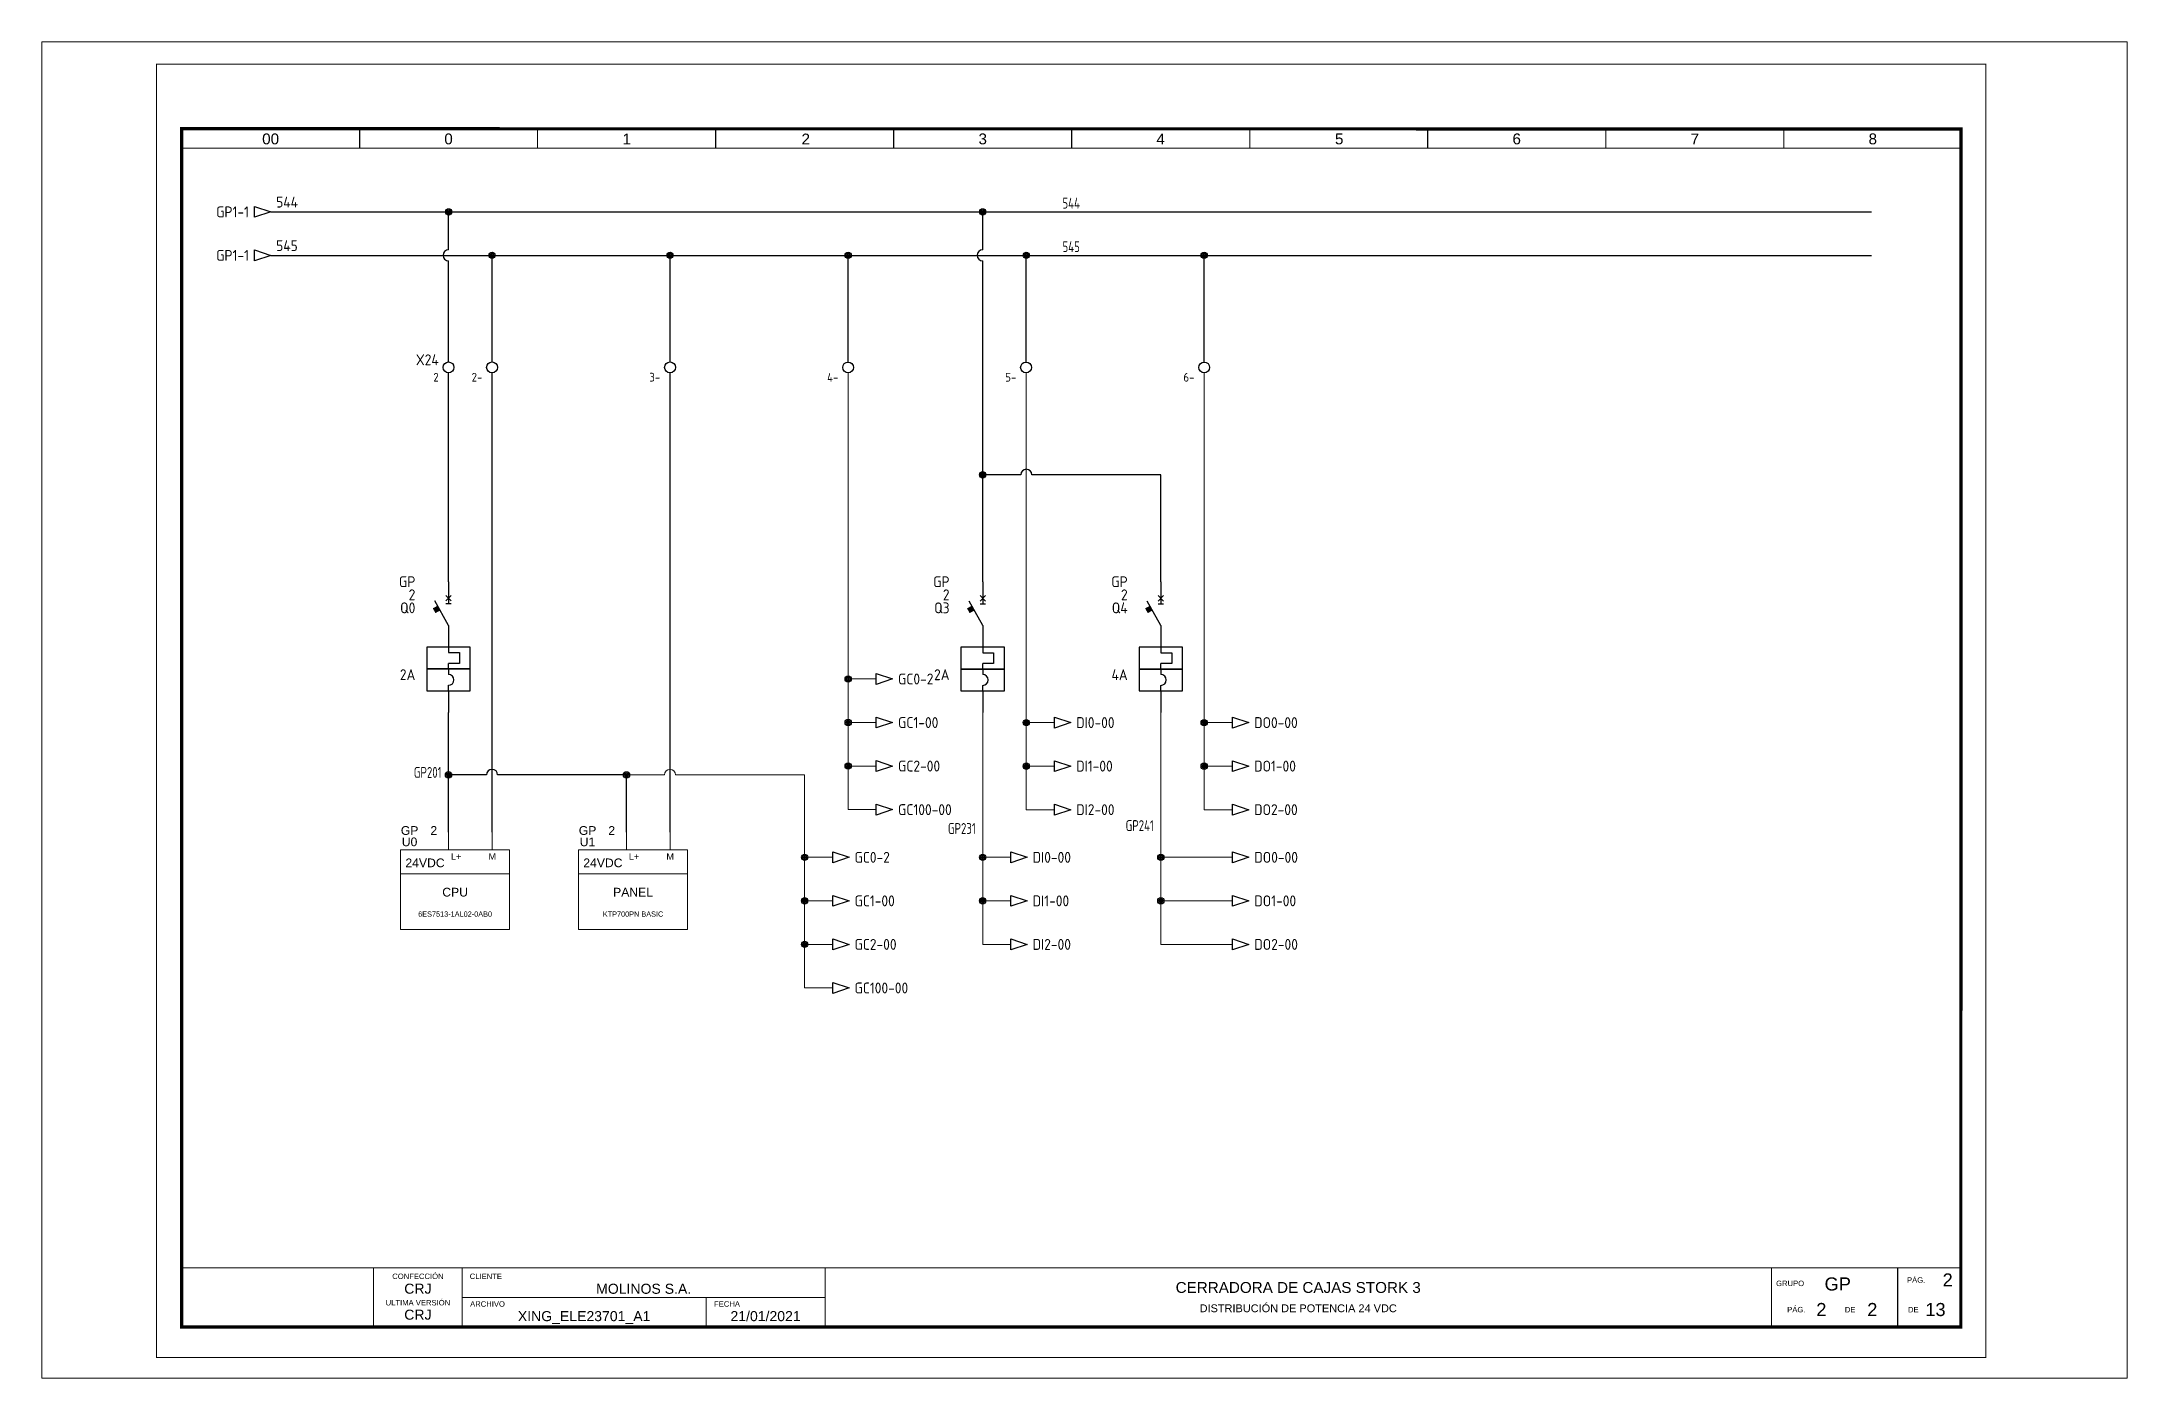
# Paper-space layout 'Layout1' of a CAD drawing. Header units: millimetres. Extents: x -26 to 453, y -5 to 302.
# The model-space entities are those that its viewports show. They can reach past a viewport. Long polylines and large blocks are cut down to what shows.
import ezdxf
from ezdxf.enums import TextEntityAlignment as Align

# ---------------------------------------------------------------- set-up
doc = ezdxf.new("R2010")
doc.units = ezdxf.units.MM
for name, color, linetype in [('DESC', 150, 'Continuous'), ('LOC', 8, 'Continuous'), ('MISC', 7, 'Continuous'), ('RED_14_THHN', 20, 'Continuous'), ('SYMS', 7, 'Continuous'), ('TAGS', 150, 'Continuous'), ('TERMS', 123, 'Continuous'), ('WHT_12_THHN', 7, 'Continuous'), ('WIRENO', 72, 'Continuous'), ('WIREREF_DEST', 52, 'Continuous'), ('XREF', 7, 'Continuous')]:
    doc.layers.add(name, color=color, linetype=linetype)
for name, color, linetype, lineweight in [('eProC - L2', 41, 'Continuous', 20), ('RED_15', 1, 'Continuous', 15), ('WHT_15', 7, 'Continuous', 15)]:
    doc.layers.add(name, color=color, linetype=linetype, lineweight=lineweight)
doc.styles.get("Standard").update_dxf_attribs({"font": 'arial.ttf'})
doc.styles.add('WD_IEC', font='ISOCP2.shx', dxfattribs={"width": 0.9, "height": 4})
picture_1 = doc.add_image_def('image1.jpg', size_in_pixel=(564, 174))

# ---------------------------------------------------------------- blocks, each defined once
blk = doc.blocks.new('eproc_rotulo_005')
at = {"layer": 'eProC - L2', "color": 0, "lineweight": 5, "const_width": 0.233}
for points in [[(0.12, 297.12), (420.12, 297.12), (420.12, 0.12), (0.12, 0.12), (0.12, 297.12)], [(5.9, 20.72), (414.37, 20.7)], [(49.98, 7.12), (49.98, 20.72)], [(70.35, 7.12), (70.35, 20.72)], [(153.64, 7.04), (153.64, 20.64)], [(70.35, 13.92), (153.64, 13.92)], [(126.3, 7.12), (126.3, 13.92)]]:
    blk.add_lwpolyline(points, dxfattribs=at)
at = {"layer": 'eProC - L2', "color": 0}
blk.add_lwpolyline([(420.12, 0.12), (420.12, 297.12), (0.12, 297.12), (0.12, 0.12), (420.12, 0.12)], dxfattribs=at)
at = {"layer": 'eProC - L2', "color": 0, "lineweight": 40, "const_width": 0.75}
blk.add_lwpolyline([(5.92, 7.13), (414.37, 7.11), (414.4, 282.24), (5.95, 282.27)], close=True, dxfattribs=at)
at = {"layer": 'eProC - L2', "color": 0, "lineweight": 5, "const_width": 0.233}
for points in [[(46.8, 277.83), (5.9, 277.83), (5.9, 282.27), (46.8, 282.27)], [(87.64, 277.83), (46.75, 277.83), (46.75, 282.27), (87.64, 282.27)], [(128.54, 277.83), (87.64, 277.83), (87.64, 282.26), (128.54, 282.26)], [(169.38, 277.83), (128.49, 277.83), (128.49, 282.26), (169.38, 282.26)], [(210.28, 277.82), (169.38, 277.82), (169.38, 282.26), (210.28, 282.26)], [(251.12, 277.82), (210.23, 277.82), (210.23, 282.26), (251.12, 282.26)], [(292.02, 277.82), (251.12, 277.82), (251.12, 282.25), (292.02, 282.25)], [(332.86, 277.82), (291.97, 277.82), (291.97, 282.25), (332.86, 282.25)], [(373.76, 277.83), (332.86, 277.83), (332.86, 282.27), (373.76, 282.27)], [(414.6, 277.83), (373.71, 277.83), (373.71, 282.27), (414.6, 282.27)]]:
    blk.add_lwpolyline(points, close=True, dxfattribs=at)
at = {"layer": 'eProC - L2', "color": 0, "lineweight": 0, "const_width": 0.233}
for points in [[(370.87, 7.1), (370.87, 20.7)], [(399.87, 7.1), (399.87, 20.7)]]:
    blk.add_lwpolyline(points, dxfattribs=at)
at = {"layer": 'eProC - L2', "color": 0, "lineweight": 20, "char_height": 2.5, "attachment_point": 8}
for s, insert in [('{\\fArial|b0|i0|c0|p18;00}', (26.35, 278.66)), ('{\\fArial|b0|i0|c0|p18;0}', (67.19, 278.66)), ('{\\fArial|b0|i0|c0|p18;1}', (108.09, 278.66)), ('{\\fArial|b0|i0|c0|p18;2}', (149.2, 278.66)), ('{\\fArial|b0|i0|c0|p18;3}', (189.83, 278.66)), ('{\\fArial|b0|i0|c0|p18;4}', (230.67, 278.66)), ('{\\fArial|b0|i0|c0|p18;5}', (271.66, 278.66)), ('{\\fArial|b0|i0|c0|p18;6}', (312.41, 278.66)), ('{\\fArial|b0|i0|c0|p18;7}', (353.31, 278.66)), ('{\\fArial|b0|i0|c0|p18;8}', (394.16, 278.66))]:
    blk.add_mtext(s, dxfattribs=dict(at, insert=insert))
at = {"layer": 'eProC - L2', "color": 0, "char_height": 1.2552}
for s, insert, attachment_point in [('{\\fArial|b0|i0|c0|p18;CONFECCIÓN }', (60.16, 18.11), 8), ('{\\fArial|b0|i0|c0|p18;CLIENTE}', (72.05, 18.11), 7), ('{\\fArial|b0|i0|c0|p18;GRUPO}', (371.96, 16.49), 7), ('{\\fArial|b0|i0|c0|p18;PÁG.}', (402.01, 17.26), 7), ('{\\fArial|b0|i0|c0|p18;ULTIMA VERSIÓN}', (60.16, 12.05), 8), ('{\\fArial|b0|i0|c0|p18;ARCHIVO}', (72.15, 11.76), 7), ('{\\fArial|b0|i0|c0|p18;FECHA}', (128.15, 11.76), 7), ('{\\fArial|b0|i0|c0|p18;PÁG.}', (374.51, 10.46), 7), ('{\\fArial|b0|i0|c0|p18;DE}', (387.74, 10.46), 7), ('{\\fArial|b0|i0|c0|p18;DE}', (402.24, 10.46), 7)]:
    blk.add_mtext(s, dxfattribs=dict(at, insert=insert, attachment_point=attachment_point))
at = {"layer": 'eProC - L2', "color": 0}
for tag, p in [('PGRAL', (411.35, 17.92)), ('GR_01', (386.11, 17)), ('PG_01', (382.35, 11.13)), ('PT', (394.05, 11.13)), ('PAGT', (408.55, 11.13))]:
    blk.add_attdef(tag, text='', height=3, dxfattribs=at).set_placement(p, align=Align.MIDDLE_CENTER)
for tag, height, p in [('CONF', 2.31, (60.16, 14.76)), ('CLIENTE', 2.31, (111.99, 14.74)), ('DESC', 2.5, (262.25, 14.94)), ('ULT', 2.31, (60.16, 8.79)), ('ARCH', 2.31, (98.32, 8.46)), ('FECHA', 2.31, (139.97, 8.46)), ('DESC_2', 1.8, (262.25, 10.51))]:
    blk.add_attdef(tag, text='', height=height, dxfattribs=at).set_placement(p, align=Align.CENTER)
at = {"layer": 'eProC - L2', "color": 0, "flags": 9}
blk.add_attdef('WD_TB', (0.12, 0.12), '', height=2.5, dxfattribs=at)
at = {"layer": 'eProC - L2', "color": 0}
image = blk.add_image(picture_1, insert=(5.9, 7.12), size_in_units=(44.08, 13.6), dxfattribs=at)
image.dxf.flags = 7
blk = doc.blocks.new('WD_WNH')
at = {"linetype": 'Continuous', "style": 'WD_IEC', "width": 0.8}
blk.add_attdef('WIRENO', text='', height=2.5, dxfattribs=at).set_placement((0, 0.75), align=Align.CENTER)
at = {"style": 'WD_IEC', "flags": 1}
for tag, p in [('W08USER', (0, 0.375)), ('W04USER', (0, 0.875)), ('W05USER', (0, 0.75)), ('W09USER', (0, 0.25)), ('W03USER', (0, 1)), ('W06USER', (0, 0.625)), ('W07USER', (0, 0.5)), ('W02USER', (0, 1.125)), ('W01USER', (0, 1.25)), ('W10USER', (0, 0.125))]:
    blk.add_attdef(tag, text='', height=0.08, dxfattribs=at).set_placement(p, align=Align.CENTER)
blk = doc.blocks.new('HA1D3')
blk.add_lwpolyline([(0, 0), (-3.75, -1.25), (-3.75, 1.25)], close=True)
at = {"style": 'WD_IEC'}
blk.add_attdef('XREF', text='', height=2.5, dxfattribs=at).set_placement((-5, 0), align=Align.MIDDLE_RIGHT)
at = {"style": 'WD_IEC', "flags": 1}
blk.add_attdef('SIGCODE', text='', height=1, dxfattribs=at).set_placement((-2.5, 1.8), align=Align.RIGHT)
at = {"style": 'WD_IEC'}
for tag, p, height, flags in [('X1TERM01', (0, 0), 0.32, 1), ('WIRENO', (1.25, 1), 2.5, 8)]:
    blk.add_attdef(tag, p, '', height=height, dxfattribs=dict(at, flags=flags))
blk.add_attdef('DESC1', text='', height=2.5, dxfattribs=at).set_placement((1.25, -1), align=Align.TOP_LEFT)
blk = doc.blocks.new('BLOQUE_INDEFINIDO')
at = {"layer": 'eProC - L2'}
for points in [[(0, -4.06), (0, 0)], [(10, -4.06), (10, 0)]]:
    blk.add_lwpolyline(points, dxfattribs=at)
for points in [[(-10.99, -4.06), (14.01, -4.06), (14.01, -22.33), (-10.99, -22.33)], [(-10.99, -4.06), (14.01, -4.06), (14.01, -9.52), (-10.99, -9.52)]]:
    blk.add_lwpolyline(points, close=True, dxfattribs=at)
at = {"style": 'WD_IEC', "flags": 1}
for tag, p in [('X2TERM01', (0, 0)), ('X2TERM02', (10, 0))]:
    blk.add_attdef(tag, p, '', height=0.08, dxfattribs=at)
at = {"layer": 'eProC - L2', "style": 'WD_IEC', "width": 0.8}
for tag, p in [('TERM01', (-0.15, 12.17)), ('TERM02', (9.85, 12.17))]:
    blk.add_attdef(tag, text='', height=4, rotation=90, dxfattribs=at).set_placement(p, align=Align.RIGHT)
at = {"layer": 'eProC - L2'}
for tag, p in [('INST', (-10.95, -0.59)), ('LOC', (-4.16, -0.59)), ('TAG1', (-10.73, -3.19))]:
    blk.add_attdef(tag, p, '', height=2, dxfattribs=at)
for tag, height, p in [('DESC3', 2, (-5.41, -8.01)), ('A', 1.5, (1.74, -6.3)), ('B', 1.5, (10.03, -6.3)), ('DESC1', 2, (1.51, -14.75)), ('DESC2', 1.2, (1.51, -19.38))]:
    blk.add_attdef(tag, text='', height=height, dxfattribs=at).set_placement(p, align=Align.CENTER)
blk = doc.blocks.new('WDDOT')
for radius in [0.72, 0.449, 0.223]:
    blk.add_circle((0, 0), radius)
blk = doc.blocks.new('VT0002')
blk.add_circle((0, 0), 1.25)
at = {"style": 'WD_IEC', "flags": 1}
for tag, p, height in [('ASSYCODE', (2.75, 10.75), 1), ('CATDESC', (2.75, 9.25), 1), ('MFG', (2.75, 7.25), 1.5), ('CAT', (2.75, 4.75), 1.5), ('X4PIN01', (-1.25, 1), 0.25), ('X4TERM01', (-1.25, 0), 0.25), ('X4TERMDESC01', (-1.25, 0.5), 0.4), ('STRIPSEQ', (0, 0), 0.025), ('X2PIN01', (0, 2.25), 0.25), ('X2TERM01', (0, 1.25), 0.25), ('X8PIN01', (0, -0.25), 0.25), ('X2TERMDESC01', (0, 1.75), 0.4), ('X1PIN01', (1.25, 1), 0.25), ('X1TERM01', (1.25, 0), 0.25), ('X1TERMDESC01', (1.25, 0.5), 0.4), ('LINKTERM', (0, -0.04), 0.025), ('X8TERM01', (0, -1.25), 0.25), ('X8TERMDESC01', (0, -0.75), 0.4)]:
    blk.add_attdef(tag, p, '', height=height, dxfattribs=at)
at = {"style": 'WD_IEC'}
for tag, p in [('INST', (-2.25, 6.5)), ('LOC', (-2.25, 3.5)), ('DESC1', (-2.25, -6.25)), ('DESC2', (-2.25, -9.25)), ('DESC3', (-2.25, -12.25))]:
    blk.add_attdef(tag, text='', height=2.5, dxfattribs=at).set_placement(p, align=Align.RIGHT)
at = {"style": 'WD_IEC', "flags": 8}
for tag, height, p in [('TAGSTRIP', 2.5, (-2.25, 0.5)), ('TERM01', 2, (-2.25, -3.25))]:
    blk.add_attdef(tag, text='', height=height, dxfattribs=at).set_placement(p, align=Align.RIGHT)
blk = doc.blocks.new('VCB11Q134')
for p, q in [((0, 7.5), (0, 2.5)), ((0, -2.5), (-3.12, 3.12)), ((-0.62, 3.12), (0.63, 4.37)), ((0.63, 3.12), (-0.62, 4.37)), ((-0.62, 2.5), (0.63, 2.5)), ((0, -2.5), (0, -8.75)), ((0, -7.5), (0, -8.75)), ((0, -8.75), (2.5, -8.75)), ((2.5, -8.75), (2.5, -11.25)), ((0, -12.5), (0, -11.25)), ((2.5, -11.25), (0, -11.25)), ((0, -12.5), (0, -13.75)), ((0, -17.5), (0, -16.25)), ((0, -17.5), (0, -22.5))]:
    blk.add_line(p, q)
for points in [[(-5, -7.5), (-5, -12.5), (5, -12.5), (5, -7.5)], [(-5, -12.5), (-5, -17.5), (5, -17.5), (5, -12.5)]]:
    blk.add_lwpolyline(points, close=True)
blk.add_arc((0, -15), 1.25, 270, 90)
blk.add_solid([(-2.52, 2.03), (-3.61, 1.43), (-1.91, 0.94), (-3.01, 0.33)])
at = {"style": 'WD_IEC'}
for tag, p in [('INST', (-7.62, 6.3)), ('LOC', (-7.62, 3.3)), ('TAG1', (-7.62, 0.3)), ('RATING1', (-7.62, -2.7)), ('DESC1', (-7.62, -15.05)), ('DESC3', (-7.62, -21.05)), ('DESC2', (-7.62, -18.05))]:
    blk.add_attdef(tag, text='', height=2.5, dxfattribs=at).set_placement(p, align=Align.RIGHT)
blk.add_attdef('TERM01', text='', height=2, rotation=90, dxfattribs=at).set_placement((-1, 7.5), align=Align.RIGHT)
at = {"style": 'WD_IEC', "flags": 1}
for tag, p, height in [('X2TERM01', (0, 7.5), 0.32), ('X4LINK', (-2.15, 0), 0.32), ('X1LINK', (0.02, 0), 0.32), ('ASSYCODE', (0.69, -18.77), 1), ('X8TERM02', (0, -22.5), 0.32), ('FAMILY', (0.69, -20.27), 1), ('CATDESC', (0.69, -21.77), 1)]:
    blk.add_attdef(tag, p, '', height=height, dxfattribs=at)
at = {"style": 'WD_IEC', "flags": 9}
for tag, p in [('MFG', (7.81, 5.44)), ('CAT', (7.81, 2.94))]:
    blk.add_attdef(tag, text='', height=1.5, dxfattribs=at).set_placement(p, align=Align.RIGHT)
at = {"lineweight": 15, "style": 'WD_IEC'}
for tag, p in [('XREF', (-7.62, -12.05)), ('WDTAGALT', (-7.62, -24.05))]:
    blk.add_attdef(tag, text='', height=2.5, dxfattribs=at).set_placement(p, align=Align.RIGHT)
at = {"style": 'WD_IEC'}
blk.add_attdef('TERM02', (-1, -22.5), '', height=2, rotation=90, dxfattribs=at)
blk = doc.blocks.new('WD_WNV')
at = {"linetype": 'Continuous', "style": 'WD_IEC', "width": 0.8}
blk.add_attdef('WIRENO', text='', height=2.5, dxfattribs=at).set_placement((-1.6, 0), align=Align.MIDDLE_RIGHT)
at = {"style": 'WD_IEC', "flags": 1}
for tag, p in [('W08USER', (-1, 0.375)), ('W04USER', (-1, 0.875)), ('W05USER', (-1, 0.75)), ('W09USER', (-1, 0.25)), ('W03USER', (-1, 1)), ('W06USER', (-1, 0.625)), ('W07USER', (-1, 0.5)), ('W02USER', (-1, 1.125)), ('W01USER', (-1, 1.25)), ('W10USER', (-1, 0.125))]:
    blk.add_attdef(tag, text='', height=0.08, dxfattribs=at).set_placement(p, align=Align.CENTER)
blk = doc.blocks.new('HA1S1')
blk.add_lwpolyline([(0, 1.25), (3.75, 0), (0, -1.25)], close=True)
at = {"style": 'WD_IEC'}
for tag, height, flags, p in [('WIRENO', 2.5, 8, (-1.25, 1)), ('SIGCODE', 1, 1, (5, 1.8))]:
    blk.add_attdef(tag, text='', height=height, dxfattribs=dict(at, flags=flags)).set_placement(p, align=Align.RIGHT)
at = {"style": 'WD_IEC', "flags": 1}
blk.add_attdef('X4TERM01', (0, 0), '', height=0.32, dxfattribs=at)
at = {"style": 'WD_IEC'}
blk.add_attdef('XREF', text='', height=2.5, dxfattribs=at).set_placement((5, 0), align=Align.MIDDLE_LEFT)
blk.add_attdef('DESC1', text='', height=2.5, dxfattribs=at).set_placement((-1.25, -1), align=Align.TOP_RIGHT)

msp = doc.modelspace()

# ---------------------------------------------------------------- linework, layer by layer
at = {"layer": 'RED_14_THHN'}
for p, q in [((26.37, 263.19), (67.19, 263.2)), ((67.19, 263.2), (393.9, 263.19)), ((67.19, 254.46), (67.19, 263.19)), ((189.83, 254.46), (189.83, 263.19)), ((67.19, 228.72), (67.19, 251.92)), ((189.83, 202.81), (189.83, 251.92)), ((67.19, 178.22), (67.19, 226.22)), ((189.83, 178.21), (189.83, 202.81)), ((198.56, 202.81), (189.83, 202.81)), ((230.72, 202.81), (201.1, 202.81)), ((230.72, 178.21), (230.72, 202.81)), ((67.19, 120.72), (67.19, 148.22)), ((75.92, 133.9), (67.19, 133.9)), ((108.04, 133.9), (78.46, 133.9)), ((108.04, 120.72), (108.04, 133.9))]:
    msp.add_line(p, q, dxfattribs=at)
for centre, start, end in [((67.19, 253.19), 90, 270), ((189.83, 253.19), 90, 270), ((199.83, 202.81), 0, 180), ((77.19, 133.9), 0, 180)]:
    msp.add_arc(centre, 1.27, start, end, dxfattribs=at)
at = {"layer": 'RED_15'}
for p, q in [((189.83, 94.97), (189.83, 148.21)), ((230.72, 148.21), (230.72, 94.97)), ((116.77, 133.9), (108.04, 133.9)), ((148.93, 133.9), (119.31, 133.9)), ((148.93, 84.97), (148.93, 133.9)), ((155.39, 114.97), (148.93, 114.97)), ((196.28, 114.97), (189.83, 114.97)), ((247.18, 114.97), (230.72, 114.97)), ((155.39, 104.97), (148.93, 104.97)), ((196.28, 104.97), (189.83, 104.97)), ((247.18, 104.97), (230.72, 104.97)), ((155.39, 94.97), (148.93, 94.97)), ((196.28, 94.97), (189.83, 94.97)), ((247.18, 94.97), (230.72, 94.97)), ((155.39, 84.97), (148.93, 84.97))]:
    msp.add_line(p, q, dxfattribs=at)
msp.add_arc((118.04, 133.9), 1.27, 0, 180, dxfattribs=at)
at = {"layer": 'WHT_12_THHN'}
for p, q in [((26.37, 253.19), (393.9, 253.19)), ((77.19, 228.72), (77.19, 253.19)), ((118.04, 228.72), (118.04, 253.19)), ((158.93, 228.71), (158.93, 253.19)), ((199.83, 228.71), (199.83, 253.19)), ((240.67, 228.71), (240.67, 253.19)), ((77.19, 120.72), (77.19, 226.22)), ((118.04, 120.72), (118.04, 226.22))]:
    msp.add_line(p, q, dxfattribs=at)
at = {"layer": 'WHT_15'}
for p, q in [((158.93, 125.92), (158.93, 226.21)), ((199.83, 125.91), (199.83, 226.21)), ((240.67, 125.91), (240.67, 226.21)), ((165.39, 155.92), (158.93, 155.92)), ((165.39, 145.92), (158.93, 145.92)), ((206.28, 145.91), (199.83, 145.91)), ((247.13, 145.91), (240.67, 145.91)), ((165.39, 135.92), (158.93, 135.92)), ((206.28, 135.91), (199.83, 135.91)), ((247.13, 135.91), (240.67, 135.91)), ((165.39, 125.92), (158.93, 125.92)), ((206.28, 125.91), (199.83, 125.91)), ((247.13, 125.91), (240.67, 125.91))]:
    msp.add_line(p, q, dxfattribs=at)

# ---------------------------------------------------------------- block references
ref = msp.add_blockref('eproc_rotulo_005', (0, 0))
ref.add_attrib('PAGT', '13', dxfattribs={"layer": 'eProC - L2', "height": 3}).set_placement((408.55, 11.13), align=Align.MIDDLE_CENTER)
ref.add_attrib('PGRAL', '2', dxfattribs={"layer": 'eProC - L2', "height": 3}).set_placement((411.35, 17.92), align=Align.MIDDLE_CENTER)
ref.add_attrib('PT', '2', dxfattribs={"layer": 'eProC - L2', "height": 3}).set_placement((394.05, 11.13), align=Align.MIDDLE_CENTER)
ref.add_attrib('GR_01', 'GP', dxfattribs={"layer": 'eProC - L2', "height": 3}).set_placement((386.11, 17), align=Align.MIDDLE_CENTER)
ref.add_attrib('PG_01', '2', dxfattribs={"layer": 'eProC - L2', "height": 3}).set_placement((382.35, 11.13), align=Align.MIDDLE_CENTER)
ref.add_attrib('FECHA', '21/01/2021', dxfattribs={"layer": 'eProC - L2', "height": 2.305}).set_placement((139.97, 8.46), align=Align.CENTER)
ref.add_attrib('CLIENTE', 'MOLINOS S.A.', dxfattribs={"layer": 'eProC - L2', "height": 2.3051}).set_placement((111.99, 14.74), align=Align.CENTER)
ref.add_attrib('CONF', 'CRJ', dxfattribs={"layer": 'eProC - L2', "height": 2.305}).set_placement((60.16, 14.76), align=Align.CENTER)
ref.add_attrib('ULT', 'CRJ', dxfattribs={"layer": 'eProC - L2', "height": 2.305}).set_placement((60.16, 8.79), align=Align.CENTER)
ref.add_attrib('DESC', 'CERRADORA DE CAJAS STORK 3', dxfattribs={"layer": 'eProC - L2', "height": 2.5}).set_placement((262.25, 14.94), align=Align.CENTER)
ref.add_attrib('DESC_2', 'DISTRIBUCIÓN DE POTENCIA 24 VDC', dxfattribs={"layer": 'eProC - L2', "height": 1.8}).set_placement((262.25, 10.51), align=Align.CENTER)
ref.add_attrib('ARCH', 'XING_ELE23701_A1', dxfattribs={"layer": 'eProC - L2', "height": 2.3051}).set_placement((98.32, 8.46), align=Align.CENTER)
at = {"layer": 'SYMS'}
ref = msp.add_blockref('HA1D3', (26.37, 263.19), dxfattribs=at)
ref.add_attrib('XREF', 'GP1-1', dxfattribs={"layer": 'XREF', "height": 2.5, "style": 'WD_IEC'}).set_placement((21.37, 263.19), align=Align.MIDDLE_RIGHT)
ref.add_attrib('WIRENO', '544', (27.62, 264.19), dxfattribs={"layer": 'WIREREF_DEST', "height": 2.5, "style": 'WD_IEC', "flags": 8})
for p in [(67.24, 263.19), (189.83, 263.19), (77.19, 253.19), (118.04, 253.19), (158.93, 253.19), (199.83, 253.19), (240.67, 253.19), (189.83, 202.81), (158.93, 155.92), (158.93, 145.92), (199.83, 145.91), (240.67, 145.91), (67.19, 133.9), (108.04, 133.9), (158.93, 135.92), (199.83, 135.91), (240.67, 135.91), (148.93, 114.97), (189.83, 114.97), (230.72, 114.97), (148.93, 104.97), (189.83, 104.97), (230.72, 104.97), (148.93, 94.97)]:
    msp.add_blockref('WDDOT', p, dxfattribs=at)
ref = msp.add_blockref('HA1D3', (26.37, 253.19), dxfattribs=at)
ref.add_attrib('XREF', 'GP1-1', dxfattribs={"layer": 'XREF', "height": 2.5, "style": 'WD_IEC'}).set_placement((21.37, 253.19), align=Align.MIDDLE_RIGHT)
ref.add_attrib('WIRENO', '545', (27.62, 254.19), dxfattribs={"layer": 'WIREREF_DEST', "height": 2.5, "style": 'WD_IEC', "flags": 8})
ref = msp.add_blockref('VT0002', (67.19, 227.47), dxfattribs=at)
ref.add_attrib('TERM01', '2', dxfattribs={"layer": 'TERMS', "height": 2, "style": 'WD_IEC', "flags": 8}).set_placement((64.94, 224.22), align=Align.RIGHT)
ref.add_attrib('TAGSTRIP', 'X24', dxfattribs={"layer": 'TAGS', "height": 2.5, "style": 'WD_IEC', "flags": 8}).set_placement((64.94, 227.97), align=Align.RIGHT)
ref = msp.add_blockref('VT0002', (77.19, 227.47), dxfattribs=at)
ref.add_attrib('TERM01', '2-', dxfattribs={"layer": 'TERMS', "height": 2, "style": 'WD_IEC', "flags": 8}).set_placement((74.94, 224.22), align=Align.RIGHT)
ref = msp.add_blockref('VT0002', (118.04, 227.47), dxfattribs=at)
ref.add_attrib('TERM01', '3-', dxfattribs={"layer": 'TERMS', "height": 2, "style": 'WD_IEC', "flags": 8}).set_placement((115.79, 224.22), align=Align.RIGHT)
ref = msp.add_blockref('VT0002', (158.93, 227.46), dxfattribs=at)
ref.add_attrib('TERM01', '4-', dxfattribs={"layer": 'TERMS', "height": 2, "style": 'WD_IEC', "flags": 8}).set_placement((156.68, 224.21), align=Align.RIGHT)
ref = msp.add_blockref('VT0002', (199.78, 227.46), dxfattribs=at)
ref.add_attrib('TERM01', '5-', dxfattribs={"layer": 'TERMS', "height": 2, "style": 'WD_IEC', "flags": 8}).set_placement((197.53, 224.21), align=Align.RIGHT)
ref = msp.add_blockref('VT0002', (240.67, 227.46), dxfattribs=at)
ref.add_attrib('TERM01', '6-', dxfattribs={"layer": 'TERMS', "height": 2, "style": 'WD_IEC', "flags": 8}).set_placement((238.42, 224.21), align=Align.RIGHT)
ref = msp.add_blockref('VCB11Q134', (67.19, 170.72), dxfattribs=at)
ref.add_attrib('TAG1', 'Q0', dxfattribs={"layer": 'TAGS', "height": 2.5, "style": 'WD_IEC'}).set_placement((59.57, 171.01), align=Align.RIGHT)
ref.add_attrib('INST', 'GP', dxfattribs={"layer": 'LOC', "height": 2.5, "style": 'WD_IEC'}).set_placement((59.57, 177.01), align=Align.RIGHT)
ref.add_attrib('LOC', '2', dxfattribs={"layer": 'LOC', "height": 2.5, "style": 'WD_IEC'}).set_placement((59.57, 174.01), align=Align.RIGHT)
ref.add_attrib('DESC1', '2A', dxfattribs={"layer": 'DESC', "height": 2.5, "style": 'WD_IEC'}).set_placement((59.57, 155.66), align=Align.RIGHT)
ref = msp.add_blockref('VCB11Q134', (189.83, 170.71), dxfattribs=at)
ref.add_attrib('TAG1', 'Q3', dxfattribs={"layer": 'TAGS', "height": 2.5, "style": 'WD_IEC'}).set_placement((182.21, 171), align=Align.RIGHT)
ref.add_attrib('INST', 'GP', dxfattribs={"layer": 'LOC', "height": 2.5, "style": 'WD_IEC'}).set_placement((182.21, 177), align=Align.RIGHT)
ref.add_attrib('LOC', '2', dxfattribs={"layer": 'LOC', "height": 2.5, "style": 'WD_IEC'}).set_placement((182.21, 174), align=Align.RIGHT)
ref.add_attrib('DESC1', '2A', dxfattribs={"layer": 'DESC', "height": 2.5, "style": 'WD_IEC'}).set_placement((182.21, 155.65), align=Align.RIGHT)
ref = msp.add_blockref('VCB11Q134', (230.72, 170.71), dxfattribs=at)
ref.add_attrib('TAG1', 'Q4', dxfattribs={"layer": 'TAGS', "height": 2.5, "style": 'WD_IEC'}).set_placement((223.1, 171), align=Align.RIGHT)
ref.add_attrib('INST', 'GP', dxfattribs={"layer": 'LOC', "height": 2.5, "style": 'WD_IEC'}).set_placement((223.1, 177), align=Align.RIGHT)
ref.add_attrib('LOC', '2', dxfattribs={"layer": 'LOC', "height": 2.5, "style": 'WD_IEC'}).set_placement((223.1, 174), align=Align.RIGHT)
ref.add_attrib('DESC1', '4A', dxfattribs={"layer": 'DESC', "height": 2.5, "style": 'WD_IEC'}).set_placement((223.1, 155.65), align=Align.RIGHT)
ref = msp.add_blockref('HA1S1', (165.39, 155.92), dxfattribs=at)
ref.add_attrib('XREF', 'GC0-2', dxfattribs={"layer": 'XREF', "height": 2.5, "style": 'WD_IEC'}).set_placement((170.39, 155.92), align=Align.MIDDLE_LEFT)
ref = msp.add_blockref('HA1S1', (165.39, 145.92), dxfattribs=at)
ref.add_attrib('XREF', 'GC1-00', dxfattribs={"layer": 'XREF', "height": 2.5, "style": 'WD_IEC'}).set_placement((170.39, 145.92), align=Align.MIDDLE_LEFT)
ref = msp.add_blockref('HA1S1', (206.28, 145.91), dxfattribs=at)
ref.add_attrib('XREF', 'DI0-00', dxfattribs={"layer": 'XREF', "height": 2.5, "style": 'WD_IEC'}).set_placement((211.28, 145.91), align=Align.MIDDLE_LEFT)
ref = msp.add_blockref('HA1S1', (247.13, 145.91), dxfattribs=at)
ref.add_attrib('XREF', 'DO0-00', dxfattribs={"layer": 'XREF', "height": 2.5, "style": 'WD_IEC'}).set_placement((252.13, 145.91), align=Align.MIDDLE_LEFT)
ref = msp.add_blockref('HA1S1', (165.39, 135.92), dxfattribs=at)
ref.add_attrib('XREF', 'GC2-00', dxfattribs={"layer": 'XREF', "height": 2.5, "style": 'WD_IEC'}).set_placement((170.39, 135.92), align=Align.MIDDLE_LEFT)
ref = msp.add_blockref('HA1S1', (206.28, 135.91), dxfattribs=at)
ref.add_attrib('XREF', 'DI1-00', dxfattribs={"layer": 'XREF', "height": 2.5, "style": 'WD_IEC'}).set_placement((211.28, 135.91), align=Align.MIDDLE_LEFT)
ref = msp.add_blockref('HA1S1', (247.13, 135.91), dxfattribs=at)
ref.add_attrib('XREF', 'DO1-00', dxfattribs={"layer": 'XREF', "height": 2.5, "style": 'WD_IEC'}).set_placement((252.13, 135.91), align=Align.MIDDLE_LEFT)
ref = msp.add_blockref('HA1S1', (165.39, 125.92), dxfattribs=at)
ref.add_attrib('XREF', 'GC100-00', dxfattribs={"layer": 'XREF', "height": 2.5, "style": 'WD_IEC'}).set_placement((170.39, 125.92), align=Align.MIDDLE_LEFT)
ref = msp.add_blockref('HA1S1', (206.28, 125.91), dxfattribs=at)
ref.add_attrib('XREF', 'DI2-00', dxfattribs={"layer": 'XREF', "height": 2.5, "style": 'WD_IEC'}).set_placement((211.28, 125.91), align=Align.MIDDLE_LEFT)
ref = msp.add_blockref('HA1S1', (247.13, 125.91), dxfattribs=at)
ref.add_attrib('XREF', 'DO2-00', dxfattribs={"layer": 'XREF', "height": 2.5, "style": 'WD_IEC'}).set_placement((252.13, 125.91), align=Align.MIDDLE_LEFT)
ref = msp.add_blockref('BLOQUE_INDEFINIDO', (67.19, 120.72), dxfattribs=at)
ref.add_attrib('B', 'M', dxfattribs={"layer": 'MISC', "height": 1.5}).set_placement((77.23, 114.42), align=Align.CENTER)
ref.add_attrib('A', 'L+', dxfattribs={"layer": 'MISC', "height": 1.5}).set_placement((68.93, 114.42), align=Align.CENTER)
ref.add_attrib('DESC2', '6ES7513-1AL02-0AB0', dxfattribs={"layer": 'DESC', "height": 1.2}).set_placement((68.7, 101.34), align=Align.CENTER)
ref.add_attrib('DESC1', 'CPU', dxfattribs={"layer": 'DESC', "height": 2}).set_placement((68.7, 105.97), align=Align.CENTER)
ref.add_attrib('INST', 'GP', (56.24, 120.13), dxfattribs={"layer": 'LOC', "height": 2})
ref.add_attrib('TAG1', 'U0', (56.46, 117.52), dxfattribs={"layer": 'TAGS', "height": 2})
ref.add_attrib('DESC3', '24VDC', dxfattribs={"layer": 'DESC', "height": 2}).set_placement((61.79, 112.7), align=Align.CENTER)
ref.add_attrib('LOC', '2', (63.03, 120.13), dxfattribs={"layer": 'LOC', "height": 2})
ref = msp.add_blockref('BLOQUE_INDEFINIDO', (108.04, 120.72), dxfattribs=at)
ref.add_attrib('B', 'M', dxfattribs={"layer": 'MISC', "height": 1.5}).set_placement((118.07, 114.42), align=Align.CENTER)
ref.add_attrib('A', 'L+', dxfattribs={"layer": 'MISC', "height": 1.5}).set_placement((109.77, 114.42), align=Align.CENTER)
ref.add_attrib('DESC2', 'KTP700PN BASIC', dxfattribs={"layer": 'DESC', "height": 1.2}).set_placement((109.55, 101.34), align=Align.CENTER)
ref.add_attrib('DESC1', 'PANEL', dxfattribs={"layer": 'DESC', "height": 2}).set_placement((109.55, 105.97), align=Align.CENTER)
ref.add_attrib('INST', 'GP', (97.09, 120.13), dxfattribs={"layer": 'LOC', "height": 2})
ref.add_attrib('TAG1', 'U1', (97.31, 117.52), dxfattribs={"layer": 'TAGS', "height": 2})
ref.add_attrib('DESC3', '24VDC', dxfattribs={"layer": 'DESC', "height": 2}).set_placement((102.63, 112.7), align=Align.CENTER)
ref.add_attrib('LOC', '2', (103.87, 120.13), dxfattribs={"layer": 'LOC', "height": 2})
ref = msp.add_blockref('HA1S1', (155.39, 114.97), dxfattribs=at)
ref.add_attrib('XREF', 'GC0-2', dxfattribs={"layer": 'XREF', "height": 2.5, "style": 'WD_IEC'}).set_placement((160.39, 114.97), align=Align.MIDDLE_LEFT)
ref = msp.add_blockref('HA1S1', (196.28, 114.97), dxfattribs=at)
ref.add_attrib('XREF', 'DI0-00', dxfattribs={"layer": 'XREF', "height": 2.5, "style": 'WD_IEC'}).set_placement((201.28, 114.97), align=Align.MIDDLE_LEFT)
ref = msp.add_blockref('HA1S1', (247.18, 114.97), dxfattribs=at)
ref.add_attrib('XREF', 'DO0-00', dxfattribs={"layer": 'XREF', "height": 2.5, "style": 'WD_IEC'}).set_placement((252.18, 114.97), align=Align.MIDDLE_LEFT)
ref = msp.add_blockref('HA1S1', (155.39, 104.97), dxfattribs=at)
ref.add_attrib('XREF', 'GC1-00', dxfattribs={"layer": 'XREF', "height": 2.5, "style": 'WD_IEC'}).set_placement((160.39, 104.97), align=Align.MIDDLE_LEFT)
ref = msp.add_blockref('HA1S1', (196.28, 104.97), dxfattribs=at)
ref.add_attrib('XREF', 'DI1-00', dxfattribs={"layer": 'XREF', "height": 2.5, "style": 'WD_IEC'}).set_placement((201.28, 104.97), align=Align.MIDDLE_LEFT)
ref = msp.add_blockref('HA1S1', (247.18, 104.97), dxfattribs=at)
ref.add_attrib('XREF', 'DO1-00', dxfattribs={"layer": 'XREF', "height": 2.5, "style": 'WD_IEC'}).set_placement((252.18, 104.97), align=Align.MIDDLE_LEFT)
ref = msp.add_blockref('HA1S1', (155.39, 94.97), dxfattribs=at)
ref.add_attrib('XREF', 'GC2-00', dxfattribs={"layer": 'XREF', "height": 2.5, "style": 'WD_IEC'}).set_placement((160.39, 94.97), align=Align.MIDDLE_LEFT)
ref = msp.add_blockref('HA1S1', (196.28, 94.97), dxfattribs=at)
ref.add_attrib('XREF', 'DI2-00', dxfattribs={"layer": 'XREF', "height": 2.5, "style": 'WD_IEC'}).set_placement((201.28, 94.97), align=Align.MIDDLE_LEFT)
ref = msp.add_blockref('HA1S1', (247.18, 94.97), dxfattribs=at)
ref.add_attrib('XREF', 'DO2-00', dxfattribs={"layer": 'XREF', "height": 2.5, "style": 'WD_IEC'}).set_placement((252.18, 94.97), align=Align.MIDDLE_LEFT)
ref = msp.add_blockref('HA1S1', (155.39, 84.97), dxfattribs=at)
ref.add_attrib('XREF', 'GC100-00', dxfattribs={"layer": 'XREF', "height": 2.5, "style": 'WD_IEC'}).set_placement((160.39, 84.97), align=Align.MIDDLE_LEFT)
at = {"layer": 'WIRENO'}
ref = msp.add_blockref('WD_WNH', (210.13, 263.19), dxfattribs=at)
ref.add_attrib('WIRENO', '544', dxfattribs={"linetype": 'Continuous', "height": 2.5, "style": 'WD_IEC', "width": 0.8}).set_placement((210.13, 263.94), align=Align.CENTER)
ref = msp.add_blockref('WD_WNH', (210.13, 253.19), dxfattribs=at)
ref.add_attrib('WIRENO', '545', dxfattribs={"linetype": 'Continuous', "height": 2.5, "style": 'WD_IEC', "width": 0.8}).set_placement((210.13, 253.94), align=Align.CENTER)
ref = msp.add_blockref('WD_WNV', (67.19, 134.47), dxfattribs=at)
ref.add_attrib('WIRENO', 'GP201', dxfattribs={"linetype": 'Continuous', "height": 2.5, "style": 'WD_IEC', "width": 0.8}).set_placement((65.59, 134.47), align=Align.MIDDLE_RIGHT)
ref = msp.add_blockref('WD_WNV', (189.83, 121.59), dxfattribs=at)
ref.add_attrib('WIRENO', 'GP231', dxfattribs={"linetype": 'Continuous', "height": 2.5, "style": 'WD_IEC', "width": 0.8}).set_placement((188.23, 121.59), align=Align.MIDDLE_RIGHT)
ref = msp.add_blockref('WD_WNV', (230.72, 122.26), dxfattribs=at)
ref.add_attrib('WIRENO', 'GP241', dxfattribs={"linetype": 'Continuous', "height": 2.5, "style": 'WD_IEC', "width": 0.8}).set_placement((229.12, 122.26), align=Align.MIDDLE_RIGHT)

psp = doc.layouts.get("Layout1")

# ---------------------------------------------------------------- viewports
at = {"layer": '0'}
psp.add_viewport(center=(213.13, 148.76), size=(478.79, 306.9305), view_center_point=(213.19, 148.8), view_height=306.9305, dxfattribs=at)

doc.saveas('drawing.dxf')
